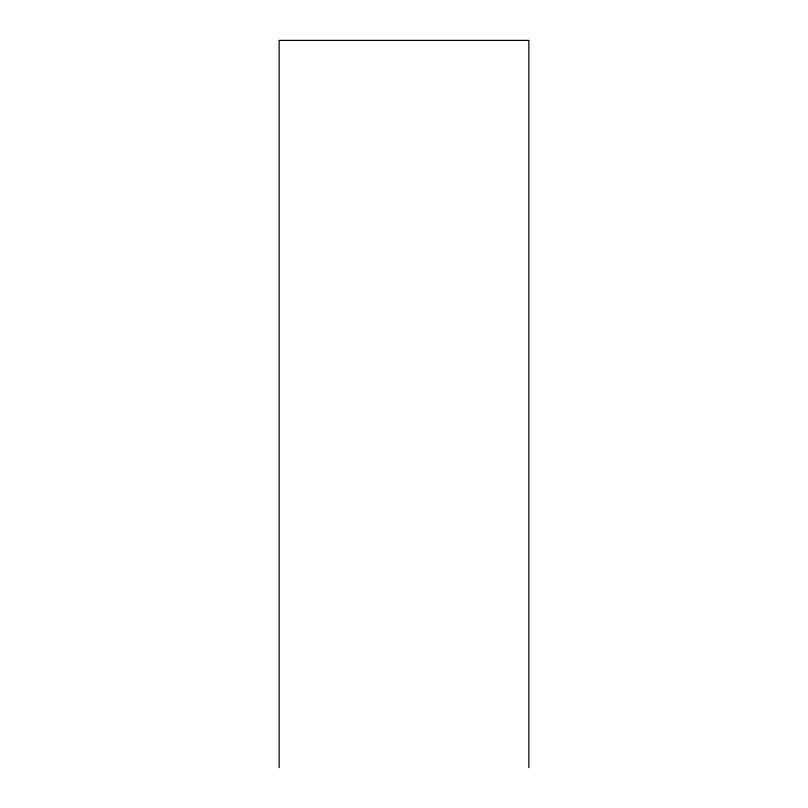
<?xml version="1.0" encoding="UTF-8"?>
<svg xmlns="http://www.w3.org/2000/svg" width="808" height="808" viewBox="0 0 808 808"><rect width="100%" height="100%" fill="white"/><g stroke="black" fill="none" stroke-linecap="round" stroke-linejoin="round"><path stroke-width="1.21" d="M528.846 767.6L528.846 40.4L279.154 40.4L279.154 767.6"/></g></svg>
